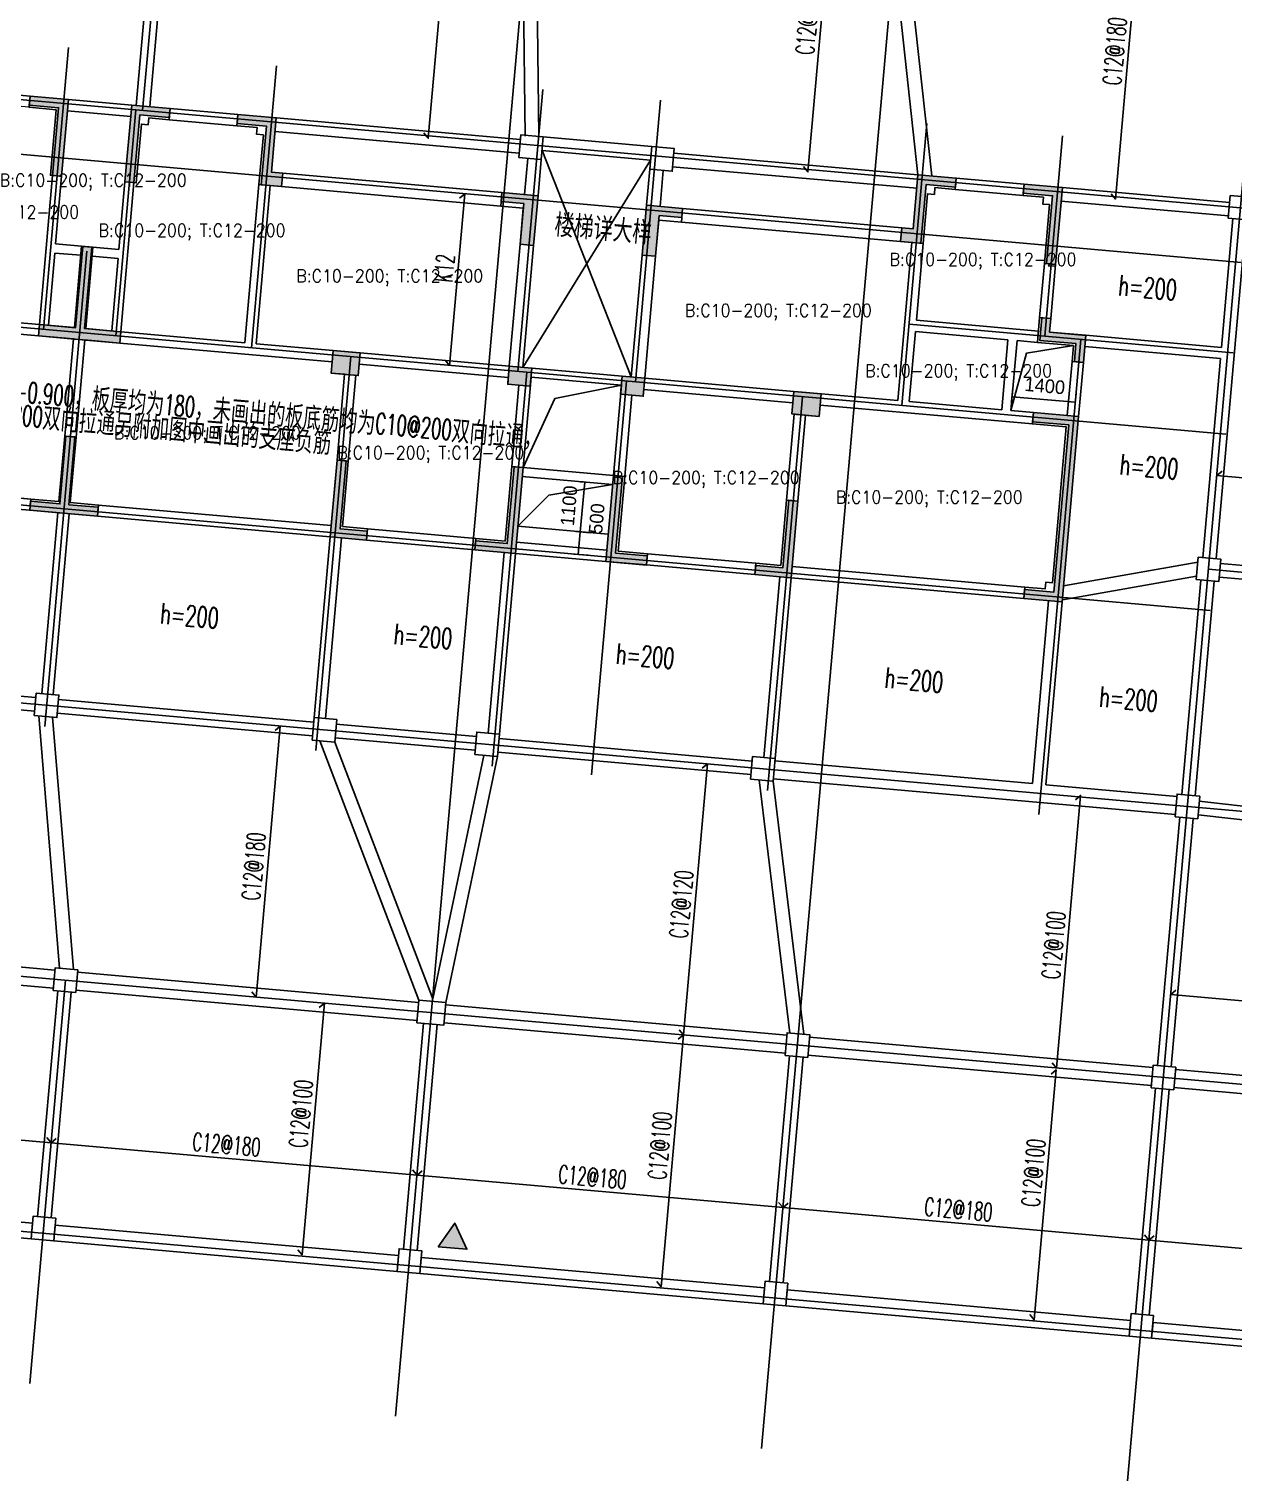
# Model space of a CAD drawing. Header units: millimetres. Extents: x 129427 to 386235, y 419441 to 703525.
# Drawn here: x 325345 to 351908, y 479085 to 511101 of the extents above; entities that cross this region are included whole.
import ezdxf
from ezdxf.enums import TextEntityAlignment as Align

# ---------------------------------------------------------------- set-up
doc = ezdxf.new("R2010")
doc.units = ezdxf.units.MM
doc.header["$LTSCALE"] = 100
for name, color, linetype in [('B-DIM', 1, 'Continuous'), ('B-dote', 253, 'Continuous'), ('B-TEXT', 7, 'Continuous'), ('B-开洞', 7, 'Continuous'), ('B-板厚', 2, 'Continuous'), ('B-正筋文字', 7, 'Continuous'), ('B-正筋钢筋', 6, 'Continuous'), ('B-沉降观测点', 5, 'Continuous'), ('COLU', 7, 'Continuous'), ('colu-1层', 6, 'Continuous'), ('colu-主楼', 7, 'Continuous'), ('DIM111', 3, 'Continuous'), ('h填实-1层', 254, 'Continuous'), ('h斜线-1层', 7, 'Continuous'), ('h斜线-墙', 7, 'Continuous'), ('h斜线-柱', 7, 'Continuous'), ('WALL', 3, 'Continuous'), ('wall-主楼', 2, 'Continuous'), ('梁', 4, 'Continuous'), ('梁虚线', 4, 'Continuous')]:
    doc.layers.add(name, color=color, linetype=linetype)
doc.layers.add('floor4', color=2, linetype='Continuous', lineweight=0)
doc.styles.get("Standard").update_dxf_attribs({"font": 'standard'})
doc.styles.add('汉字', font='汉字')
doc.dimstyles.get("Standard").update_dxf_attribs({"dimtxt": 300, "dimasz": 100, "dimexe": 100, "dimexo": 250, "dimgap": 100, "dimtad": 0, "dimtoh": 1, "dimdec": 0, "dimdsep": 46, "dimcen": 0.09, "dimclrt": 7, "dimadec": 0, "dimazin": 0, "dimtfac": 1, "dimtdec": 4, "dimtofl": 0, "dimtmove": 0, "dimatfit": 3, "dimfxl": 4, "dimfxlon": 1, "dimtolj": 1, "dimtzin": 0, "dimarcsym": 0})

# ---------------------------------------------------------------- blocks, each defined once
blk = doc.blocks.new('*D441')
at = {"layer": 'B-DIM', "color": 0, "linetype": 'ByBlock', "lineweight": -2}
for p, q in [((347033, 503189), (347007, 502894)), ((347016, 502994), (348410, 502870)), ((348427, 503065), (348401, 502770))]:
    blk.add_line(p, q, dxfattribs=at)
for points in [[(347016, 502994), (347117, 503002), (347114, 502968)], [(348410, 502870), (348309, 502862), (348312, 502896)]]:
    blk.add_solid(points, dxfattribs=at)
at = {"layer": 'B-DIM', "color": 7, "linetype": 'Continuous', "lineweight": -2, "insert": (347739, 503231), "char_height": 300, "width": 695, "attachment_point": 5, "rotation": 354.9316, "style": '汉字'}
blk.add_mtext('1400', dxfattribs=at)
blk = doc.blocks.new('*D514')
at = {"layer": 'B-DIM', "color": 0, "linetype": 'ByBlock', "lineweight": -2}
for p, q in [((337561, 501113), (337496, 501119)), ((337595, 501110), (337498, 500014)), ((337464, 500017), (337398, 500023))]:
    blk.add_line(p, q, dxfattribs=at)
for points in [[(337595, 501110), (337603, 501009), (337570, 501012)], [(337498, 500014), (337490, 500115), (337523, 500112)]]:
    blk.add_solid(points, dxfattribs=at)
at = {"layer": 'B-DIM', "color": 7, "linetype": 'Continuous', "lineweight": -2, "insert": (337248, 500589), "char_height": 300, "width": 685, "attachment_point": 5, "rotation": 84.9317, "style": '汉字'}
blk.add_mtext('1100', dxfattribs=at)
blk = doc.blocks.new('*D518')
at = {"layer": 'B-DIM', "color": 0, "linetype": 'ByBlock', "lineweight": -2}
for p, q in [((337713, 499995), (337398, 500023)), ((337498, 500014), (337454, 499516)), ((337668, 499497), (337354, 499525))]:
    blk.add_line(p, q, dxfattribs=at)
for points in [[(337498, 500014), (337506, 499913), (337473, 499916)], [(337454, 499516), (337446, 499617), (337479, 499614)]]:
    blk.add_solid(points, dxfattribs=at)
at = {"layer": 'B-DIM', "color": 7, "linetype": 'Continuous', "lineweight": -2, "insert": (337860, 500307), "char_height": 300, "width": 566.67, "attachment_point": 5, "rotation": 84.9317, "style": '汉字'}
blk.add_mtext('500', dxfattribs=at)
blk = doc.blocks.new('A$C7FDE0673')
at = {"layer": 'B-沉降观测点'}
blk.add_hatch(color=256, dxfattribs=at).paths.add_polyline_path([(318, 551), (0, 0), (636, 0)], flags=0)
blk.add_lwpolyline([(0, 0), (318, 551), (636, 0)], close=True, dxfattribs=at)
blk = doc.blocks.new('*D769')
at = {"layer": 'DIM111', "color": 0, "linetype": 'ByBlock', "lineweight": -2}
blk.add_line((261833, 495880), (255101, 497768), dxfattribs=at)
blk.add_arc((262080, 495811), 7148, 174.9316, 164.3322, dxfattribs=at)
for points in [[(255197, 497741), (255209, 497842), (255241, 497833)], [(254959, 496442), (254968, 496341), (254935, 496344)]]:
    blk.add_solid(points, dxfattribs=at)
at = {"layer": 'DIM111', "color": 7, "linetype": 'Continuous', "lineweight": -2, "insert": (269013, 494542), "char_height": 300, "width": 666.67, "attachment_point": 8, "rotation": 79.6319, "style": '汉字'}
blk.add_mtext('349%%D', dxfattribs=at)

msp = doc.modelspace()

# ---------------------------------------------------------------- hatches: boundary and pattern name
at = {"layer": 'h填实-1层'}
for points in [[(325366.5, 509623.5), (326213.2, 509548.4), (326063, 507855.1), (325863.8, 507872.7), (325996.3, 509366.9), (325348.9, 509424.3)], [(327607.9, 509424.8), (328454.6, 509349.7), (328436.9, 509150.5), (327789.5, 509207.9), (327656.9, 507713.8), (327457.7, 507731.5)], [(329948.9, 509217.1), (330795.6, 509142), (330689.5, 507946.7), (330938.6, 507924.6), (330912.1, 507625.8), (330463.8, 507665.5), (330578.7, 508960.4), (329931.2, 509017.9)], [(344584.7, 506714.3), (344833.7, 506692.2), (344939.7, 507887.5), (345786.4, 507812.4), (345768.7, 507613.2), (345121.3, 507670.7), (345006.4, 506375.7), (344558.2, 506415.5)], [(335769.3, 507496.2), (336566.1, 507425.5), (336469, 506329.8), (336170.1, 506356.3), (336249.6, 507252.8), (335751.6, 507296.9)], [(347280.5, 507679.9), (348127.2, 507604.8), (347977, 505911.5), (347777.8, 505929.2), (347910.3, 507423.3), (347262.8, 507480.7)], [(338957.1, 507213.4), (339754, 507142.8), (339736.3, 506943.5), (339238.3, 506987.7), (339158.7, 506091.2), (338859.9, 506117.7)], [(325572.3, 504585.6), (326369.3, 504514.9), (326528.3, 506307.9), (326727.6, 506290.2), (326568.5, 504497.3), (327365.6, 504426.6), (327343.5, 504177.6), (326347.2, 504265.9), (325550.2, 504336.6)], [(347671.8, 504733.8), (347871, 504716.2), (347844.5, 504417.3), (348641.5, 504346.7), (348588.5, 503749), (348389.3, 503766.7), (348424.6, 504165.1), (347627.6, 504235.8)], [(332047, 504011.4), (332644.7, 503958.4), (332600.5, 503460.3), (332002.9, 503513.3)], [(335931.8, 503666.8), (336429.8, 503622.7), (336394.5, 503224.2), (335896.4, 503268.4)], [(338422, 503446), (338920, 503401.8), (338884.7, 503003.4), (338386.7, 503047.5)], [(342207.1, 503110.3), (342804.6, 503057.3), (342760.6, 502559.2), (342163, 502612.2)], [(347486.4, 502642), (348482.5, 502553.7), (348120.3, 498469.7), (347273.6, 498544.8), (347291.3, 498744), (347938.8, 498686.6), (348265.6, 502372.1), (347468.8, 502442.8)], [(326157.3, 502124.3), (326356.5, 502106.7), (326224, 500612.5), (326871.4, 500555.1), (326853.8, 500355.9), (326007.1, 500431), (325359.6, 500488.4), (325377.3, 500687.6), (326024.8, 500630.2)], [(332133.8, 501594.3), (332333, 501576.6), (332200.5, 500082.5), (332798.2, 500029.4), (332780.5, 499830.2), (331983.6, 499900.9)], [(335188.8, 499817.4), (335886.1, 499755.6), (336036.2, 501448.9), (336235.5, 501431.3), (336067.6, 499538.7), (335171.1, 499618.2)], [(338227.6, 501254.6), (338426.9, 501236.9), (338276.7, 499543.6), (338973.9, 499481.7), (338956.3, 499282.5), (338059.8, 499362)], [(341364.6, 499269.7), (341962.2, 499216.7), (342094.7, 500710.8), (342293.9, 500693.1), (342143.8, 498999.8), (341346.9, 499070.5)]]:
    msp.add_hatch(color=256, dxfattribs=at).paths.add_polyline_path(points, flags=0)
at = {"layer": 'h斜线-1层'}
h = msp.add_hatch(dxfattribs=at)
h.set_pattern_fill('ANSI31', color=256, scale=40, angle=-5.06835, style=0)
h.set_pattern_definition([])
h.paths.add_polyline_path([(325996.3, 509366.9), (325349, 509424.3), (325344.6, 509374.6), (325942.3, 509321.6), (325814.2, 507877.2), (325863.8, 507872.8)], flags=0)
h = msp.add_hatch(dxfattribs=at)
h.set_pattern_fill('ANSI31', color=256, scale=40, angle=-5.06835, style=0)
h.set_pattern_definition([])
h.paths.add_polyline_path([(327984.3, 509140.5), (328432.5, 509100.7), (328436.9, 509150.4), (327789.6, 509207.8), (327657.1, 507713.8), (327706.8, 507709.4), (327821.6, 509004.3), (327971, 508991.1)], flags=0)
h = msp.add_hatch(dxfattribs=at)
h.set_pattern_fill('ANSI31', color=256, scale=40, angle=-5.06835, style=0)
h.set_pattern_definition([])
h.paths.add_polyline_path([(330578.7, 508960.4), (329931, 509017.9), (329926.6, 508968.2), (330374.9, 508928.4), (330361.6, 508779), (330511, 508765.8), (330413.9, 507670.1), (330463.8, 507665.6)], flags=0)
h = msp.add_hatch(dxfattribs=at)
h.set_pattern_fill('ANSI31', color=256, scale=40, angle=-5.06835, style=0)
h.set_pattern_definition([])
h.paths.add_polyline_path([(345768.9, 507613.2), (345121.3, 507670.7), (345006.4, 506375.9), (345056.4, 506371.4), (345153.6, 507467.1), (345303, 507453.9), (345316.2, 507603.3), (345764.5, 507563.5)], flags=0)
h = msp.add_hatch(dxfattribs=at)
h.set_pattern_fill('ANSI31', color=256, scale=40, angle=-5.06835, style=0)
h.set_pattern_definition([])
h.paths.add_polyline_path([(347910.3, 507423.3), (347263, 507480.7), (347258.6, 507431), (347706.8, 507391.3), (347693.6, 507241.8), (347843, 507228.6), (347728.2, 505933.7), (347777.8, 505929.3)], flags=0)
h = msp.add_hatch(dxfattribs=at)
h.set_pattern_fill('ANSI31', color=256, scale=40, angle=-5.06835, style=0)
h.set_pattern_definition([])
h.paths.add_polyline_path([(336249.6, 507252.8), (335751.8, 507296.9), (335742.9, 507197.4), (336240.8, 507153.3)], flags=0)
h = msp.add_hatch(dxfattribs=at)
h.set_pattern_fill('ANSI31', color=256, scale=40, angle=-5.06835, style=0)
h.set_pattern_definition([])
h.paths.add_polyline_path([(339736.1, 506943.6), (339238.3, 506987.7), (339229.4, 506888.2), (339727.3, 506844.1)], flags=0)
h = msp.add_hatch(dxfattribs=at)
h.set_pattern_fill('ANSI31', color=256, scale=40, angle=-5.06835, style=0)
h.set_pattern_definition([])
h.paths.add_polyline_path([(326752.5, 506288.1), (326727.6, 506290.3), (326568.5, 504497.3), (326593.4, 504495.1)], flags=0)
h.paths.add_polyline_path([(326528.3, 506308), (326503.4, 506310.2), (326344.4, 504517.1), (326369.3, 504514.9)], flags=0)
h = msp.add_hatch(dxfattribs=at)
h.set_pattern_fill('ANSI31', color=256, scale=40, angle=-5.06835, style=0)
h.set_pattern_definition([])
h.paths.add_polyline_path([(348424.6, 504165.1), (347627.6, 504235.8), (347671.8, 504734), (347622.1, 504738.4), (347573.6, 504190.5), (348370.4, 504119.8), (348339.5, 503771.2), (348389.3, 503766.8)], flags=0)
h = msp.add_hatch(dxfattribs=at)
h.set_pattern_fill('ANSI31', color=256, scale=40, angle=-5.06835, style=0)
h.set_pattern_definition([])
h.paths.add_polyline_path([(348265.6, 502372.1), (347468.8, 502442.8), (347464.3, 502393.1), (348211.4, 502326.9), (347906.6, 498890.4), (347757.2, 498903.6), (347744, 498754.2), (347295.7, 498794), (347291.3, 498744), (347938.8, 498686.6)], flags=0)
h = msp.add_hatch(dxfattribs=at)
h.set_pattern_fill('ANSI31', color=256, scale=40, angle=-5.06835, style=0)
h.set_pattern_definition([])
h.paths.add_polyline_path([(326875.9, 500605), (326253.3, 500660.2), (326381.4, 502104.6), (326356.5, 502106.8), (326224, 500612.5), (326871.4, 500555.1)], flags=0)
h.paths.add_polyline_path([(326157.3, 502124.4), (326132.4, 502126.6), (326004.3, 500682.3), (325381.7, 500737.5), (325377.3, 500687.6), (326024.8, 500630.2)], flags=0)
h = msp.add_hatch(dxfattribs=at)
h.set_pattern_fill('ANSI31', color=256, scale=40, angle=-5.06835, style=0)
h.set_pattern_definition([])
h.paths.add_polyline_path([(332802.6, 500079.4), (332254.8, 500128), (332382.9, 501572.3), (332333.1, 501576.7), (332200.5, 500082.5), (332798.2, 500029.4)], flags=0)
h = msp.add_hatch(dxfattribs=at)
h.set_pattern_fill('ANSI31', color=256, scale=40, angle=-5.06835, style=0)
h.set_pattern_definition([])
h.paths.add_polyline_path([(336036.3, 501449), (335986.5, 501453.5), (335840.7, 499809.9), (335193.2, 499867.3), (335188.8, 499817.4), (335886.1, 499755.6)], flags=0)
h = msp.add_hatch(dxfattribs=at)
h.set_pattern_fill('ANSI31', color=256, scale=40, angle=-5.06835, style=0)
h.set_pattern_definition([])
h.paths.add_polyline_path([(338476.7, 501232.6), (338426.9, 501237), (338276.7, 499543.6), (338973.9, 499481.7), (338978.4, 499531.6), (338330.9, 499589.1)], flags=0)
h = msp.add_hatch(dxfattribs=at)
h.set_pattern_fill('ANSI31', color=256, scale=40, angle=-5.06835, style=0)
h.set_pattern_definition([])
h.paths.add_polyline_path([(342094.7, 500710.9), (342044.9, 500715.3), (341916.8, 499271), (341369, 499319.6), (341364.6, 499269.7), (341962.2, 499216.7)], flags=0)
at = {"layer": 'h斜线-墙'}
h = msp.add_hatch(dxfattribs=at)
h.set_pattern_fill('ANSI31', color=256, scale=40, angle=-5.06835, style=0)
h.set_pattern_definition([])
h.paths.add_polyline_path([(356057.9, 487224.6), (356406.5, 487193.7), (355920.6, 481715.2), (350093.5, 482232), (350124.4, 482580.7), (355602.9, 482094.8)], flags=0)
h = msp.add_hatch(dxfattribs=at)
h.set_pattern_fill('ANSI31', color=256, scale=40, angle=-5.06835, style=0)
h.set_pattern_definition([])
h.paths.add_polyline_path([(317851.1, 485443), (325421.4, 484771.6), (325390.5, 484423), (317820.2, 485094.4)], flags=0)
h = msp.add_hatch(dxfattribs=at)
h.set_pattern_fill('ANSI31', color=256, scale=40, angle=-5.06835, style=0)
h.set_pattern_definition([])
h.paths.add_polyline_path([(325919.4, 484727.4), (333489.7, 484056), (333458.8, 483707.4), (325888.5, 484378.8)], flags=0)
h = msp.add_hatch(dxfattribs=at)
h.set_pattern_fill('ANSI31', color=256, scale=40, angle=-5.06835, style=0)
h.set_pattern_definition([])
h.paths.add_polyline_path([(333987.8, 484011.8), (341558.1, 483340.4), (341527.1, 482991.8), (333956.9, 483663.2)], flags=0)
h = msp.add_hatch(dxfattribs=at)
h.set_pattern_fill('ANSI31', color=256, scale=40, angle=-5.06835, style=0)
h.set_pattern_definition([])
h.paths.add_polyline_path([(342056.1, 483296.3), (349626.4, 482624.8), (349595.5, 482276.2), (342025.2, 482947.6)], flags=0)
at = {"layer": 'h斜线-柱'}
h = msp.add_hatch(dxfattribs=at)
h.set_pattern_fill('ANSI31', color=256, scale=40, angle=-5.06835, style=0)
h.set_pattern_definition([])
h.paths.add_polyline_path([(336139, 508266.6), (336637, 508222.5), (336681.2, 508720.5), (336183.1, 508764.7)], flags=0)
h = msp.add_hatch(dxfattribs=at)
h.set_pattern_fill('ANSI31', color=256, scale=40, angle=-5.06835, style=0)
h.set_pattern_definition([])
h.paths.add_polyline_path([(339027.6, 508010.4), (339525.7, 507966.3), (339569.8, 508464.3), (339071.8, 508508.5)], flags=0)
h = msp.add_hatch(dxfattribs=at)
h.set_pattern_fill('ANSI31', color=256, scale=40, angle=-5.06835, style=0)
h.set_pattern_definition([])
h.paths.add_polyline_path([(351782, 506929.4), (352280, 506885.3), (352324.2, 507383.3), (351826.2, 507427.5)], flags=0)
h = msp.add_hatch(dxfattribs=at)
h.set_pattern_fill('ANSI31', color=256, scale=40, angle=-5.06835, style=0)
h.set_pattern_definition([])
h.paths.add_polyline_path([(351075.2, 498960.7), (351573.3, 498916.5), (351617.4, 499414.6), (351119.4, 499458.8)], flags=0)
h = msp.add_hatch(dxfattribs=at)
h.set_pattern_fill('ANSI31', color=256, scale=40, angle=-5.06835, style=0)
h.set_pattern_definition([])
h.paths.add_polyline_path([(325460.1, 495961.9), (325958.2, 495917.8), (326002.4, 496415.8), (325504.3, 496460)], flags=0)
h = msp.add_hatch(dxfattribs=at)
h.set_pattern_fill('ANSI31', color=256, scale=40, angle=-5.06835, style=0)
h.set_pattern_definition([])
h.paths.add_polyline_path([(331586.1, 495418.6), (332084.1, 495374.4), (332128.3, 495872.5), (331630.3, 495916.7)], flags=0)
h = msp.add_hatch(dxfattribs=at)
h.set_pattern_fill('ANSI31', color=256, scale=40, angle=-5.06835, style=0)
h.set_pattern_definition([])
h.paths.add_polyline_path([(335172, 495100.6), (335670.1, 495056.4), (335714.2, 495554.5), (335216.2, 495598.6)], flags=0)
h = msp.add_hatch(dxfattribs=at)
h.set_pattern_fill('ANSI31', color=256, scale=40, angle=-5.06835, style=0)
h.set_pattern_definition([])
h.paths.add_polyline_path([(341248.2, 494561.7), (341746.2, 494517.5), (341790.4, 495015.5), (341292.3, 495059.7)], flags=0)
h = msp.add_hatch(dxfattribs=at)
h.set_pattern_fill('ANSI31', color=256, scale=40, angle=-5.06835, style=0)
h.set_pattern_definition([])
h.paths.add_polyline_path([(350611.4, 493731.2), (351109.5, 493687.1), (351153.6, 494185.1), (350655.6, 494229.3)], flags=0)
h = msp.add_hatch(dxfattribs=at)
h.set_pattern_fill('ANSI31', color=256, scale=40, angle=-5.06835, style=0)
h.set_pattern_definition([])
h.paths.add_polyline_path([(325876.4, 489901.5), (326374.4, 489857.3), (326418.6, 490355.3), (325920.5, 490399.5)], flags=0)
h = msp.add_hatch(dxfattribs=at)
h.set_pattern_fill('ANSI31', color=256, scale=40, angle=-5.06835, style=0)
h.set_pattern_definition([])
h.paths.add_polyline_path([(333894.9, 489190.3), (334492.5, 489137.3), (334536.7, 489635.3), (333939.1, 489688.3)], flags=0)
h = msp.add_hatch(dxfattribs=at)
h.set_pattern_fill('ANSI31', color=256, scale=40, angle=-5.06835, style=0)
h.set_pattern_definition([])
h.paths.add_polyline_path([(342013, 488470.3), (342511.1, 488426.1), (342555.2, 488924.2), (342057.2, 488968.3)], flags=0)
h = msp.add_hatch(dxfattribs=at)
h.set_pattern_fill('ANSI31', color=256, scale=40, angle=-5.06835, style=0)
h.set_pattern_definition([])
h.paths.add_polyline_path([(350081.4, 487754.7), (350579.4, 487710.5), (350623.6, 488208.6), (350125.5, 488252.7)], flags=0)
h = msp.add_hatch(dxfattribs=at)
h.set_pattern_fill('ANSI31', color=256, scale=40, angle=-5.06835, style=0)
h.set_pattern_definition([])
h.paths.add_polyline_path([(325390.5, 484423), (325888.5, 484378.8), (325932.7, 484876.8), (325434.6, 484921)], flags=0)
h = msp.add_hatch(dxfattribs=at)
h.set_pattern_fill('ANSI31', color=256, scale=40, angle=-5.06835, style=0)
h.set_pattern_definition([])
h.paths.add_polyline_path([(333458.8, 483707.4), (333956.9, 483663.2), (334001, 484161.3), (333503, 484205.4)], flags=0)
h = msp.add_hatch(dxfattribs=at)
h.set_pattern_fill('ANSI31', color=256, scale=40, angle=-5.06835, style=0)
h.set_pattern_definition([])
h.paths.add_polyline_path([(341527.1, 482991.8), (342025.2, 482947.6), (342069.4, 483445.7), (341571.3, 483489.8)], flags=0)
h = msp.add_hatch(dxfattribs=at)
h.set_pattern_fill('ANSI31', color=256, scale=40, angle=-5.06835, style=0)
h.set_pattern_definition([])
h.paths.add_polyline_path([(349595.5, 482276.2), (350093.5, 482232), (350137.7, 482730.1), (349639.6, 482774.3)], flags=0)

# ---------------------------------------------------------------- linework, layer by layer
at = {"layer": 'B-dote'}
for p, q in [((338862.7, 541807.1), (333426.8, 480516.3)), ((346931, 541091.6), (341495.1, 479800.7)), ((330308.5, 537044.2), (327848.1, 509303.1)), ((353060.2, 518511.8), (349563.4, 479085.1)), ((271320, 514316.7), (366098, 505910.7)), ((352066.5, 505950.5), (294614.2, 511046)), ((326214.5, 510692.8), (325663.2, 504477.3)), ((330796.5, 510286.4), (330245.2, 504070.9)), ((336673.4, 509765.2), (336122.2, 503549.7)), ((339263.3, 509535.5), (338712, 503320)), ((327698.6, 509316.4), (327257, 504335.9)), ((345140.2, 509014.3), (344588.9, 502798.7)), ((348128.5, 508749.2), (347736.2, 504326.7)), ((351730.8, 502165.3), (294278.5, 507260.8)), ((364927.4, 492712.5), (205005.1, 506896.2)), ((325690.1, 495724.3), (326619.1, 506199.6)), ((351889.8, 503958.3), (344748, 504591.7)), ((347604, 493780.7), (348533.1, 504256)), ((331666.6, 495194.2), (332436.6, 503876.5)), ((335551.3, 494849.7), (336321.4, 503532)), ((337742.7, 494655.3), (338512.8, 503337.6)), ((341627.5, 494310.8), (342397.5, 502993.1)), ((351386.3, 498280.6), (304201.6, 502465.4)), ((364397.3, 486736), (191125.3, 502103.6)), ((365391.2, 497942), (351346.3, 499187.7)), ((363902.6, 481157.9), (198200.3, 495854.2)), ((326147.5, 490128.4), (325358.4, 481231.9))]:
    msp.add_line(p, q, dxfattribs=at)
at = {"layer": 'B-开洞'}
for p, q in [((336654.8, 508421.7), (338621.3, 503429.3)), ((339044.4, 508209.7), (336230.6, 503640.6))]:
    msp.add_line(p, q, dxfattribs=at)
for points in [[(348370.4, 504119.8), (347334.5, 503953.9), (346988.4, 502686.3)], [(338404.3, 503246.9), (336939.1, 502955.2), (336235.5, 501431.4)], [(338210, 501055.5), (336804.7, 500826), (336120.6, 500136.5)]]:
    msp.add_lwpolyline(points, dxfattribs=at)
at = {"layer": 'B-正筋钢筋'}
for points in [[(334049.2, 508809.4), (334145.5, 508694.4), (334627, 514123.1), (334511.9, 514026.8)], [(342420.8, 508067), (342517.1, 507951.9), (342998.6, 513380.6), (342883.5, 513284.4)], [(349198.3, 507465.9), (349294.6, 507350.8), (349776, 512779.5), (349661, 512683.3)], [(334519, 503798.3), (334615.3, 503683.3), (334951, 507468.5), (334836, 507372.2)], [(351644.6, 501349.5), (351529.5, 501253.2), (357506.1, 500723.1), (357409.8, 500838.1)], [(330256.8, 489870.4), (330353.1, 489755.4), (330883.2, 495731.9), (330768.1, 495635.7)], [(339675.7, 489035.1), (339772, 488920), (340302.1, 494896.6), (340187, 494800.3)], [(347898.7, 488305.7), (347995, 488190.7), (348528, 494200.9), (348413, 494104.6)], [(350629.7, 489907), (350514.7, 489810.8), (356396.9, 489289.1), (356300.6, 489404.1)], [(331269.5, 484183.7), (331365.8, 484068.7), (331858.3, 489621.9), (331743.3, 489525.6)], [(339183.2, 483481.8), (339279.5, 483366.8), (339772, 488920), (339657, 488823.8)], [(347406.2, 482752.5), (347502.5, 482637.5), (347991.2, 488148.5), (347876.2, 488052.2)], [(317876.2, 487355.3), (317761.2, 487259.1), (325829.5, 486543.5), (325733.3, 486658.5)], [(325944.5, 486639.8), (325829.5, 486543.5), (333897.9, 485827.9), (333801.6, 485942.9)], [(334012.9, 485924.2), (333897.9, 485827.9), (341966.2, 485112.3), (341869.9, 485227.3)], [(342081.2, 485208.6), (341966.2, 485112.3), (350034.5, 484396.7), (349938.3, 484511.7)], [(350149.5, 484493), (350034.5, 484396.7), (355916.7, 483875), (355820.4, 483990.1)]]:
    msp.add_lwpolyline(points, dxfattribs=at)
at = {"layer": 'COLU'}
for points in [[(336139, 508266.6), (336637, 508222.5), (336681.2, 508720.5), (336183.1, 508764.7)], [(339027.6, 508010.4), (339525.7, 507966.3), (339569.8, 508464.3), (339071.8, 508508.5)], [(351782, 506929.4), (352280, 506885.3), (352324.2, 507383.3), (351826.2, 507427.5)], [(351075.2, 498960.7), (351573.3, 498916.5), (351617.4, 499414.6), (351119.4, 499458.8)], [(325460.1, 495961.9), (325958.2, 495917.8), (326002.4, 496415.8), (325504.3, 496460)], [(331586.1, 495418.6), (332084.1, 495374.4), (332128.3, 495872.5), (331630.3, 495916.7)], [(335172, 495100.6), (335670.1, 495056.4), (335714.2, 495554.5), (335216.2, 495598.6)], [(341248.2, 494561.7), (341746.2, 494517.5), (341790.4, 495015.5), (341292.3, 495059.7)], [(350611.4, 493731.2), (351109.5, 493687.1), (351153.6, 494185.1), (350655.6, 494229.3)], [(325876.4, 489901.5), (326374.4, 489857.3), (326418.6, 490355.3), (325920.5, 490399.5)], [(333894.9, 489190.3), (334492.5, 489137.3), (334536.7, 489635.3), (333939.1, 489688.3)], [(342013, 488470.3), (342511.1, 488426.1), (342555.2, 488924.2), (342057.2, 488968.3)], [(350081.4, 487754.7), (350579.4, 487710.5), (350623.6, 488208.6), (350125.5, 488252.7)], [(325390.5, 484423), (325888.5, 484378.8), (325932.7, 484876.8), (325434.6, 484921)], [(333458.8, 483707.4), (333956.9, 483663.2), (334001, 484161.3), (333503, 484205.4)], [(341527.1, 482991.8), (342025.2, 482947.6), (342069.4, 483445.7), (341571.3, 483489.8)], [(349595.5, 482276.2), (350093.5, 482232), (350137.7, 482730.1), (349639.6, 482774.3)]]:
    msp.add_lwpolyline(points, close=True, dxfattribs=at)
at = {"layer": 'colu-1层'}
for p, q in [((332545.1, 503967.2), (332047, 504011.4)), ((332600.5, 503460.3), (332644.7, 503958.4)), ((335931.8, 503666.8), (335896.4, 503268.4)), ((336429.8, 503622.7), (335931.8, 503666.8)), ((336394.5, 503224.2), (336429.8, 503622.7)), ((332002.9, 503513.3), (332500.9, 503469.2)), ((338422, 503446), (338386.7, 503047.5)), ((338920, 503401.8), (338422, 503446)), ((338884.7, 503003.4), (338920, 503401.8)), ((335896.4, 503268.4), (336394.5, 503224.2)), ((338386.7, 503047.5), (338884.7, 503003.4)), ((342207.1, 503110.3), (342163, 502612.2)), ((342804.8, 503057.3), (342306.8, 503101.4)), ((342262.6, 502603.4), (342760.6, 502559.2))]:
    msp.add_line(p, q, dxfattribs=at)
for points in [[(325366.5, 509623.5), (326213.2, 509548.4), (326063, 507855.1), (325863.8, 507872.7), (325996.3, 509366.9), (325348.9, 509424.3)], [(327607.9, 509424.8), (328454.6, 509349.7), (328436.9, 509150.5), (327789.5, 509207.9), (327656.9, 507713.8), (327457.7, 507731.5)], [(329948.9, 509217.1), (330795.6, 509142), (330689.5, 507946.7), (330938.6, 507924.6), (330912.1, 507625.8), (330463.8, 507665.5), (330578.7, 508960.4), (329931.2, 509017.9)], [(344584.7, 506714.3), (344833.7, 506692.2), (344939.7, 507887.5), (345786.4, 507812.4), (345768.7, 507613.2), (345121.3, 507670.7), (345006.4, 506375.7), (344558.2, 506415.5)], [(335769.3, 507496.2), (336566.1, 507425.5), (336469, 506329.8), (336170.1, 506356.3), (336249.6, 507252.8), (335751.6, 507296.9)], [(347280.5, 507679.9), (348127.2, 507604.8), (347977, 505911.5), (347777.8, 505929.2), (347910.3, 507423.3), (347262.8, 507480.7)], [(338957.1, 507213.4), (339754, 507142.8), (339736.3, 506943.5), (339238.3, 506987.7), (339158.7, 506091.2), (338859.9, 506117.7)], [(325572.3, 504585.6), (326369.3, 504514.9), (326528.3, 506307.9), (326727.6, 506290.2), (326568.5, 504497.3), (327365.6, 504426.6), (327343.5, 504177.6), (326347.2, 504265.9), (325550.2, 504336.6)], [(347671.8, 504733.8), (347871, 504716.2), (347844.5, 504417.3), (348641.5, 504346.7), (348588.5, 503749), (348389.3, 503766.7), (348424.6, 504165.1), (347627.6, 504235.8)], [(332047, 504011.4), (332644.7, 503958.4), (332600.5, 503460.3), (332002.9, 503513.3)], [(335931.8, 503666.8), (336429.8, 503622.7), (336394.5, 503224.2), (335896.4, 503268.4)], [(338422, 503446), (338920, 503401.8), (338884.7, 503003.4), (338386.7, 503047.5)], [(342207.1, 503110.3), (342804.6, 503057.3), (342760.6, 502559.2), (342163, 502612.2)], [(347486.4, 502642), (348482.5, 502553.7), (348120.3, 498469.7), (347273.6, 498544.8), (347291.3, 498744), (347938.8, 498686.6), (348265.6, 502372.1), (347468.8, 502442.8)], [(326157.3, 502124.3), (326356.5, 502106.7), (326224, 500612.5), (326871.4, 500555.1), (326853.8, 500355.9), (326007.1, 500431), (325359.6, 500488.4), (325377.3, 500687.6), (326024.8, 500630.2)], [(332133.8, 501594.3), (332333, 501576.6), (332200.5, 500082.5), (332798.2, 500029.4), (332780.5, 499830.2), (331983.6, 499900.9)], [(335188.8, 499817.4), (335886.1, 499755.6), (336036.2, 501448.9), (336235.5, 501431.3), (336067.6, 499538.7), (335171.1, 499618.2)], [(338227.6, 501254.6), (338426.9, 501236.9), (338276.7, 499543.6), (338973.9, 499481.7), (338956.3, 499282.5), (338059.8, 499362)], [(341364.6, 499269.7), (341962.2, 499216.7), (342094.7, 500710.8), (342293.9, 500693.1), (342143.8, 498999.8), (341346.9, 499070.5)]]:
    msp.add_lwpolyline(points, close=True, dxfattribs=at)
at = {"layer": 'colu-主楼'}
for points in [[(332047, 504011.5), (332644.7, 503958.5), (332600.5, 503460.4), (332002.9, 503513.4)], [(335931.8, 503667), (336429.8, 503622.8), (336394.5, 503224.3), (335896.4, 503268.5)], [(338920.1, 503401.9), (338422, 503446.1), (338386.7, 503047.7), (338884.7, 503003.5)], [(342804.8, 503057.4), (342207.2, 503110.4), (342163, 502612.3), (342760.6, 502559.3)]]:
    msp.add_lwpolyline(points, close=True, dxfattribs=at)
at = {"layer": 'floor4'}
for p, q in [((325344.6, 509374.6), (323850.5, 509507.1)), ((325942.3, 509321.6), (325344.6, 509374.6)), ((325344.6, 509374.6), (325344.6, 509374.6)), ((325814.2, 507877.2), (325942.3, 509321.6)), ((326191.3, 509299.5), (326063.2, 507855.2)), ((327585.8, 509175.8), (326191.3, 509299.5)), ((327457.7, 507731.5), (327585.8, 509175.8)), ((327984.3, 509140.5), (327971, 508991.1)), ((328432.5, 509100.7), (327984.3, 509140.5)), ((329926.6, 508968.2), (328432.5, 509100.7)), ((327821.6, 509004.3), (327706.8, 507709.4)), ((327971, 508991.1), (327821.6, 509004.3)), ((330374.9, 508928.4), (329926.6, 508968.2)), ((330361.6, 508779), (330374.9, 508928.4)), ((330511, 508765.8), (330361.6, 508779)), ((330413.9, 507670.1), (330511, 508765.8)), ((325572.5, 504585.7), (325864, 507872.8)), ((325864, 507872.8), (325814.2, 507877.2)), ((326063.2, 507855.2), (325930.7, 506361)), ((326063.2, 507855.2), (326063.2, 507855.2)), ((327325.2, 506237.3), (327457.7, 507731.5)), ((327656.9, 507713.8), (327365.4, 504426.7)), ((327706.8, 507709.4), (327656.9, 507713.8)), ((330104.7, 504183.8), (330413.9, 507670.1)), ((330662.9, 507648), (330353.7, 504161.7)), ((330911.9, 507625.9), (330662.9, 507648)), ((335742.9, 507197.4), (330911.9, 507625.9)), ((345153.6, 507467.1), (345056.4, 506371.4)), ((345303, 507453.9), (345153.6, 507467.1)), ((345316.2, 507603.3), (345303, 507453.9)), ((345764.5, 507563.5), (345316.2, 507603.3)), ((347258.6, 507431), (345764.5, 507563.5)), ((336241, 507153.3), (335742.9, 507197.4)), ((336170.3, 506356.4), (336241, 507153.3)), ((347706.8, 507391.3), (347258.6, 507431)), ((347693.6, 507241.8), (347706.8, 507391.3)), ((347843, 507228.6), (347693.6, 507241.8)), ((347728.2, 505933.7), (347843, 507228.6)), ((339229.3, 506888.2), (339158.6, 506091.4)), ((339727.3, 506844.1), (339229.3, 506888.2)), ((344558.3, 506415.6), (339727.3, 506844.1)), ((325930.7, 506361), (326503.4, 506310.2)), ((326503.4, 506310.2), (326503.4, 506310.2)), ((326503.4, 506310.2), (326752.5, 506288.1)), ((326752.5, 506288.1), (326752.5, 506288.1)), ((326752.5, 506288.1), (327325.2, 506237.3)), ((335931.8, 503667), (336170.3, 506356.4)), ((344498.2, 502907.2), (344807.4, 506393.5)), ((344807.4, 506393.5), (344558.3, 506415.6)), ((345056.4, 506371.4), (344906.2, 504678.1)), ((339158.6, 506091.4), (338920.1, 503401.9)), ((347622.1, 504738.4), (347728.2, 505933.7)), ((325550.4, 504336.7), (320868.7, 504751.9)), ((322833.2, 504828.7), (325572.4, 504585.7)), ((325572.4, 504585.7), (325572.5, 504585.7)), ((325572.5, 504585.7), (325572.5, 504585.7)), ((344906.2, 504678.1), (347595.6, 504439.5)), ((347595.6, 504439.5), (347622.1, 504738.4)), ((326322.3, 504268.2), (325550.4, 504336.7)), ((326132.4, 502126.6), (326322.3, 504268.2)), ((326571.4, 504246.2), (326381.4, 502104.6)), ((327343.3, 504177.7), (326571.4, 504246.2)), ((327365.4, 504426.7), (330104.7, 504183.8)), ((344884.1, 504429), (344747.2, 502885.1)), ((346926.1, 504247.9), (344884.1, 504429)), ((346789.2, 502704), (346926.1, 504247.9)), ((332024.9, 503762.5), (327343.3, 504177.7)), ((330353.7, 504161.7), (332047, 504011.5)), ((332047, 504011.5), (332047, 504011.5)), ((332047, 504011.5), (332644.7, 503958.5)), ((332644.7, 503958.5), (335931.8, 503667)), ((332002.9, 503513.4), (332024.9, 503762.5)), ((332622.6, 503709.5), (332600.5, 503460.4)), ((335909.7, 503417.9), (332622.6, 503709.5)), ((332301.7, 503486.9), (332002.9, 503513.4)), ((332133.8, 501594.4), (332301.7, 503486.9)), ((332550.7, 503464.9), (332382.9, 501572.3)), ((332600.5, 503460.4), (332550.7, 503464.9)), ((335896.4, 503268.5), (335909.7, 503417.9)), ((338920.1, 503401.9), (342207.2, 503110.4)), ((336145.5, 503246.4), (335896.4, 503268.5)), ((335986.5, 501453.5), (336145.5, 503246.4)), ((338635.7, 503025.6), (338476.7, 501232.6)), ((338884.7, 503003.5), (338635.7, 503025.6)), ((338898, 503152.9), (338884.7, 503003.5)), ((342185.1, 502861.4), (338898, 503152.9)), ((342207.2, 503110.4), (342804.8, 503057.4)), ((342804.8, 503057.4), (344498.2, 502907.2)), ((342163, 502612.3), (342185.1, 502861.4)), ((342782.7, 502808.4), (342760.6, 502559.3)), ((347464.3, 502393.1), (342782.7, 502808.4)), ((344747.2, 502885.1), (346789.2, 502704)), ((342044.9, 500715.3), (342212.8, 502607.9)), ((342212.8, 502607.9), (342163, 502612.3)), ((342461.8, 502585.8), (342294, 500693.3)), ((342760.6, 502559.3), (342461.8, 502585.8)), ((348211.4, 502326.9), (347464.3, 502393.1)), ((347906.6, 498890.4), (348211.4, 502326.9)), ((326004.3, 500682.3), (326132.4, 502126.6)), ((326381.4, 502104.6), (326253.3, 500660.2)), ((332005.7, 500150), (332133.8, 501594.4)), ((332382.9, 501572.3), (332254.8, 500128)), ((335840.7, 499809.9), (335986.5, 501453.5)), ((320251.9, 501192.5), (325381.7, 500737.5)), ((338476.7, 501232.6), (338330.9, 499589.1)), ((338476.7, 501232.6), (338476.7, 501232.6)), ((325381.7, 500737.5), (326004.3, 500682.3)), ((326253.3, 500660.2), (326875.9, 500605)), ((326875.9, 500605), (332005.7, 500150)), ((341916.8, 499271), (342044.9, 500715.3)), ((342294, 500693.3), (342165.9, 499248.9)), ((332254.8, 500128), (332802.6, 500079.4)), ((332802.6, 500079.4), (335193.2, 499867.3)), ((335193.2, 499867.3), (335840.7, 499809.9)), ((338330.9, 499589.1), (338978.4, 499531.6)), ((338978.4, 499531.6), (341369, 499319.6)), ((341369, 499319.6), (341916.8, 499271)), ((342165.9, 499248.9), (347295.7, 498794)), ((347744, 498754.2), (347757.2, 498903.6)), ((347757.2, 498903.6), (347906.6, 498890.4)), ((347295.7, 498794), (347744, 498754.2))]:
    msp.add_line(p, q, dxfattribs=at)
at = {"layer": 'WALL'}
for points in [[(356057.9, 487224.6), (356406.5, 487193.7), (355920.6, 481715.2), (350093.5, 482232), (350124.4, 482580.7), (355602.9, 482094.8)], [(317851.1, 485443), (325421.4, 484771.6), (325390.5, 484423), (317820.2, 485094.4)], [(325919.4, 484727.4), (333489.7, 484056), (333458.8, 483707.4), (325888.5, 484378.8)], [(333987.8, 484011.8), (341558.1, 483340.4), (341527.1, 482991.8), (333956.9, 483663.2)], [(342056.1, 483296.3), (349626.4, 482624.8), (349595.5, 482276.2), (342025.2, 482947.6)]]:
    msp.add_lwpolyline(points, close=True, dxfattribs=at)
at = {"layer": 'wall-主楼'}
for points in [[(325366.7, 509623.6), (326213.4, 509548.5), (326063.2, 507855.2), (325814.2, 507877.2), (325942.3, 509321.6), (325344.6, 509374.6)], [(328432.5, 509100.7), (327984.3, 509140.5), (327971, 508991.1), (327821.6, 509004.3), (327706.8, 507709.4), (327457.7, 507731.5), (327607.9, 509424.8), (328454.6, 509349.7)], [(330911.9, 507625.9), (330938.4, 507924.7), (330689.4, 507946.8), (330795.4, 509142.1), (329948.7, 509217.2), (329926.6, 508968.2), (330374.9, 508928.4), (330361.6, 508779), (330511, 508765.8), (330413.9, 507670.1)], [(344939.9, 507887.6), (345786.6, 507812.5), (345764.5, 507563.5), (345316.2, 507603.3), (345303, 507453.9), (345153.6, 507467.1), (345056.4, 506371.4), (344558.3, 506415.6), (344584.8, 506714.4), (344833.9, 506692.3)], [(335769.4, 507496.3), (335742.9, 507197.4), (336241, 507153.3), (336170.3, 506356.4), (336469.1, 506329.9), (336566.3, 507425.6)], [(347258.6, 507431), (347706.8, 507391.3), (347693.6, 507241.8), (347843, 507228.6), (347728.2, 505933.7), (347977.2, 505911.6), (348127.4, 507604.9), (347280.7, 507680)], [(339753.8, 507142.9), (339727.3, 506844.1), (339229.3, 506888.2), (339158.6, 506091.4), (338859.8, 506117.9), (338956.9, 507213.6)], [(325550.4, 504336.7), (325572.5, 504585.7), (326344.4, 504517.3), (326503.4, 506310.2), (326752.5, 506288.1), (326593.4, 504495.2), (327365.4, 504426.7), (327343.3, 504177.7)], [(348370.4, 504119.8), (348339.5, 503771.2), (348588.5, 503749.1), (348641.5, 504346.8), (347844.7, 504417.5), (347871.2, 504716.3), (347622.1, 504738.4), (347573.6, 504190.5)], [(348120.3, 498469.8), (348482.5, 502553.8), (347486.4, 502642.2), (347464.3, 502393.1), (348211.4, 502326.9), (347906.6, 498890.4), (347757.2, 498903.6), (347744, 498754.2), (347295.7, 498794), (347273.6, 498544.9)], [(325359.7, 500488.5), (325381.7, 500737.5), (326004.3, 500682.3), (326132.4, 502126.6), (326381.4, 502104.6), (326253.3, 500660.2), (326875.9, 500605), (326853.8, 500356)], [(332254.8, 500128), (332802.6, 500079.4), (332780.5, 499830.3), (331983.7, 499901), (332133.8, 501594.4), (332382.9, 501572.3)], [(335986.5, 501453.5), (336235.5, 501431.4), (336067.6, 499538.8), (335171.1, 499618.3), (335193.2, 499867.3), (335840.7, 499809.9)], [(338476.7, 501232.6), (338227.7, 501254.7), (338059.8, 499362.1), (338956.3, 499282.6), (338978.4, 499531.6), (338330.9, 499589.1)], [(341916.8, 499271), (341369, 499319.6), (341346.9, 499070.6), (342143.8, 498999.9), (342294, 500693.3), (342044.9, 500715.3)]]:
    msp.add_lwpolyline(points, close=True, dxfattribs=at)
at = {"layer": '梁'}
for p, q in [((323872.6, 509756.1), (325366.7, 509623.6)), ((326213.4, 509548.5), (327607.9, 509424.8)), ((328454.6, 509349.7), (329948.7, 509217.2)), ((336654.8, 508421.7), (339044.4, 508209.7)), ((336680.9, 508720.5), (339568.6, 508464.4)), ((336267.5, 507452.1), (336338.1, 508248.7)), ((336566.3, 507425.6), (336637, 508222.6)), ((330938.4, 507924.7), (335769.4, 507496.3)), ((338956.9, 507213.6), (339027.6, 508010.3)), ((339255.7, 507187.1), (339326.4, 507984.2)), ((345786.5, 507812.6), (347280.7, 507680)), ((339753.8, 507142.9), (344584.8, 506714.4)), ((336230.6, 503640.6), (336469.1, 506329.9)), ((338621.3, 503429.3), (338859.7, 506117.9)), ((347871.2, 504716.3), (347977.2, 505911.6)), ((346988.4, 502686.3), (347125.3, 504230.3)), ((347573.6, 504190.5), (347125.3, 504230.3)), ((338421.9, 503446.1), (336428.7, 503622.9)), ((348233.5, 502575.9), (348339.5, 503771.2)), ((348482.5, 502553.8), (348588.5, 503749.1)), ((336235.5, 501431.4), (336412.2, 503423.6)), ((336412.2, 503423.6), (338404.3, 503246.9)), ((338227.6, 501254.7), (338404.3, 503246.9)), ((347486.4, 502642.2), (346988.4, 502686.3)), ((336235.5, 501431.4), (338227.6, 501254.7)), ((336217.8, 501232.2), (338210, 501055.5)), ((320229.8, 500943.5), (325359.6, 500488.5)), ((326853.8, 500356), (331983.7, 499901)), ((336120.6, 500136.5), (338112.8, 499959.8)), ((332780.5, 499830.3), (335171.1, 499618.3)), ((336067.6, 499538.8), (338059.8, 499362.1)), ((338956.3, 499282.6), (341346.9, 499070.6)), ((342143.8, 498999.9), (347273.6, 498544.9))]:
    msp.add_line(p, q, dxfattribs=at)
at = {"layer": '梁虚线'}
for p, q in [((327707.5, 509416), (328153.6, 514446.3)), ((328006.3, 509389.5), (328452.5, 514419.7)), ((336282.2, 508740.8), (336221.4, 513715.6)), ((336582.1, 508744.4), (336521.4, 513719.2)), ((344384.1, 513006.8), (344939.9, 507887.6)), ((344688.8, 512979.7), (345244.6, 507860.6)), ((326191.3, 509299.5), (327585.8, 509175.8)), ((328432.5, 509100.7), (329926.6, 508968.2)), ((330796.3, 509142.1), (336174.2, 508665.1)), ((330770.1, 508843.2), (336148, 508366.2)), ((339559.9, 508364.8), (344939.9, 507887.6)), ((325572.5, 504585.7), (325864, 507872.8)), ((325930.7, 506361), (326063.2, 507855.2)), ((339533.7, 508065.9), (344913.4, 507588.8)), ((327325.2, 506237.3), (327457.7, 507731.5)), ((327365.4, 504426.7), (327656.9, 507713.8)), ((330413.9, 507670.1), (330104.7, 504183.8)), ((330353.7, 504161.7), (330662.9, 507648)), ((330911.9, 507625.9), (335742.9, 507197.4)), ((347258.6, 507431), (345764.5, 507563.5)), ((348128.2, 507604.9), (351812.8, 507278.1)), ((348102.1, 507306), (351786.6, 506979.2)), ((339727.3, 506844.1), (344558.3, 506415.6)), ((351517.8, 499423.6), (352180.4, 506894.3)), ((351629.8, 504081.7), (351881.6, 506920.4)), ((326503.4, 506310.2), (325930.7, 506361)), ((327325.2, 506237.3), (326752.4, 506288.1)), ((335931.8, 503667), (336170.3, 506356.4)), ((344498.2, 502907.2), (344807.4, 506393.5)), ((345056.4, 506371.4), (344906.2, 504678.1)), ((325771.7, 504568.1), (325913, 506161.8)), ((325913, 506161.8), (326485.8, 506111)), ((326734.8, 506088.9), (327307.5, 506038.1)), ((327166.2, 504444.4), (327307.5, 506038.1)), ((338920.1, 503401.9), (339158.6, 506091.4)), ((347728.2, 505933.7), (347622.1, 504738.4)), ((325550.4, 504336.7), (320868.7, 504751.9)), ((325572.5, 504585.7), (322833.2, 504828.7)), ((347595.6, 504439.5), (344906.2, 504678.1)), ((326132.4, 502126.6), (326322.3, 504268.2)), ((326381.4, 502104.6), (326571.4, 504246.2)), ((327365.4, 504426.7), (330104.7, 504183.8)), ((344747.2, 502885.1), (344884.1, 504429)), ((346926.1, 504247.9), (344884.1, 504429)), ((346789.2, 502704), (346926.1, 504247.9)), ((348641.5, 504346.8), (351629.8, 504081.7)), ((327343.3, 504177.7), (332024.9, 503762.5)), ((330353.7, 504161.7), (332047, 504011.5)), ((332644.7, 503958.5), (335931.8, 503667)), ((348619.5, 504097.8), (351607.7, 503832.7)), ((332622.6, 503709.5), (335909.7, 503417.9)), ((351219, 499449.7), (351607.7, 503832.7)), ((332133.8, 501594.4), (332301.7, 503486.9)), ((332382.9, 501572.3), (332550.7, 503464.9)), ((338920.1, 503401.9), (342207.2, 503110.4)), ((335986.5, 501453.5), (336145.5, 503246.4)), ((338476.7, 501232.6), (338635.8, 503026.5)), ((342185.1, 502861.4), (338898, 503152.9)), ((344498.2, 502907.2), (342804.8, 503057.4)), ((347464.3, 502393.1), (342782.7, 502808.4)), ((346789.2, 502704), (344747.2, 502885.1)), ((342044.9, 500715.3), (342212.8, 502607.9)), ((342294, 500693.3), (342461.8, 502585.8)), ((325381.7, 500737.5), (320251.9, 501192.5)), ((325628.8, 496448.9), (325982.2, 500433.3)), ((325877.8, 496426.8), (326231.2, 500411.2)), ((326875.9, 500605), (332005.7, 500150)), ((331630.3, 495916.5), (331983.7, 499901)), ((331879.3, 495894.8), (332232.7, 499878.9)), ((335193.2, 499867.3), (332802.6, 500079.4)), ((336089.7, 499787.8), (338081.9, 499611.1)), ((335465.2, 495576.5), (335818.6, 499560.9)), ((335714.2, 495554.5), (336067.6, 499538.8)), ((341369, 499319.6), (338978.4, 499531.6)), ((347295.7, 498794), (342165.9, 499248.9)), ((348151.9, 498826.1), (351109.3, 499347.5)), ((351608.4, 499315), (357086.9, 498829.1)), ((341541.4, 495037.6), (341894.7, 499022)), ((341790.4, 495015.5), (342143.8, 498999.9)), ((348124.5, 498516.7), (351082.1, 499038)), ((350755.2, 494220.3), (351174.8, 498951.7)), ((351054, 494194.1), (351473.7, 498925.6)), ((351582.3, 499016.1), (357060.8, 498530.2)), ((347463.7, 494462.2), (347821.4, 498495.1)), ((347762.5, 494435.7), (348120.2, 498469)), ((319868.4, 496859.4), (325495.3, 496360.4)), ((319865, 496558.6), (325469.2, 496061.5)), ((325993.4, 496316.2), (331620.3, 495817.2)), ((326017.9, 490390.9), (325557.5, 495953.3)), ((326321.2, 490364), (325860.8, 495926.4)), ((325967.2, 496017.4), (331594.1, 495518.3)), ((332118.3, 495773), (335208.2, 495498.9)), ((331752.7, 495403.8), (333939.1, 489688.3)), ((332084.1, 495374.4), (334247.6, 489718.7)), ((332092.2, 495474.1), (335182, 495200.1)), ((335706.2, 495454.8), (341284.3, 494960)), ((335369.1, 495083.1), (334247.6, 489718.7)), ((335670.1, 495056.4), (334536.7, 489635.3)), ((335680.1, 495155.9), (341258.2, 494661.2)), ((341786.7, 494965.7), (347463.7, 494462.2)), ((342119.5, 488962.8), (341440.3, 494544.5)), ((342425, 488935.7), (341745.8, 494517.4)), ((341751.9, 494567.2), (350616.1, 493781)), ((347762.5, 494435.7), (350650.9, 494179.5)), ((356610, 493450.2), (351143.9, 494075.3)), ((350225.1, 488243.7), (350711, 493722.2)), ((350524, 488217.6), (351009.9, 493696.1)), ((356583.5, 493151.3), (351117.4, 493776.3)), ((318395.4, 491016.7), (325915.9, 490349.7)), ((318360.5, 490618.2), (325881, 489951.2)), ((326413.9, 490305.6), (333934.4, 489638.6)), ((325534.1, 484911), (325975.9, 489892.5)), ((325833, 484884.9), (326274.8, 489866.3)), ((326379.1, 489907.1), (333899.6, 489240.1)), ((334532.1, 489585.6), (342052.5, 488918.6)), ((333602.5, 484195.4), (334044.3, 489176.9)), ((333901.3, 484169.3), (334343.2, 489150.7)), ((334497.2, 489187.1), (342017.7, 488520.1)), ((342550.6, 488874.4), (350120.9, 488203)), ((341670.8, 483479.8), (342112.6, 488461.3)), ((341969.7, 483453.7), (342411.5, 488435.1)), ((342515.7, 488475.9), (350086, 487804.5)), ((350618.9, 488158.8), (356097.4, 487672.9)), ((349739.1, 482764.2), (350181, 487745.7)), ((350038, 482738.1), (350479.8, 487719.5)), ((350584.1, 487760.3), (356062.3, 487274.4))]:
    msp.add_line(p, q, dxfattribs=at)

# ---------------------------------------------------------------- block references
at = {"layer": 'B-沉降观测点', "rotation": 354.9316459472568}
msp.add_blockref('A$C7FDE0673', (334363.8, 484251.3), dxfattribs=at)

# ---------------------------------------------------------------- texts
at = {"layer": 'B-TEXT', "width": 0.65}
for s, p in [('此阴影部分板面标高均为-0.900，板厚均为180，未画出的板底筋均为C10@200双向拉通，', (320626.2, 503279.7)), ('板面筋均为C12@200双向拉通另附加图中画出的支座负筋', (321958.3, 502641.6))]:
    msp.add_text(s, height=450, rotation=354.93165, dxfattribs=at).set_placement(p)
at = {"layer": 'B-开洞', "width": 0.7}
msp.add_text('楼梯详大样', height=450, rotation=354.93165, dxfattribs=at).set_placement((336916.5, 506578.5))
at = {"layer": 'B-板厚', "width": 0.7}
for p in [(349345, 505230.5), (349375.3, 501283), (328221.8, 497996.8), (333368.6, 497540.3), (338266.1, 497105.9), (344192.5, 496580.3), (348921.1, 496160.9)]:
    msp.add_text('h=200', height=450, rotation=354.93165, dxfattribs=at).set_placement(p)
at = {"layer": 'B-正筋文字', "width": 0.65}
for s, rotation, p in [('C12@150', 84.93188, (342642.8, 510518.7)), ('C12@180', 84.93188, (349414, 509847.3)), ('K12', 84.93153, (334674.6, 505501.4)), ('C12@180', 84.93153, (330429.8, 491871.5)), ('C12@120', 84.93153, (339857.6, 491035.4)), ('C12@100', 84.93165, (348065.3, 490134.1)), ('C12@100', 84.93165, (331472, 486415.7)), ('C12@100', 84.93165, (339385.7, 485713.9)), ('C12@180', 354.93165, (328933, 486370.2)), ('C12@100', 84.93165, (347620.1, 485113.4)), ('C12@180', 354.93165, (337001.3, 485654.6)), ('C12@180', 354.93165, (345069.7, 484939))]:
    msp.add_text(s, height=400, rotation=rotation, dxfattribs=at).set_placement(p)
at = {"layer": 'floor4'}
for p in [(326758.3, 507768.4), (324387.7, 507066.3), (328938.2, 506662.1), (346374.6, 506021.4), (333297.3, 505657.5), (341863.7, 504897.7), (345836.6, 503566.5), (329277.5, 502198.1), (334200.1, 501759.7), (340271.8, 501212), (345188.6, 500781.3)]:
    msp.add_text('B:C10-200; T:C12-200', height=280, dxfattribs=at).set_placement(p, align=Align.MIDDLE_CENTER)

# ---------------------------------------------------------------- dimensions: what is measured, and where the dimension line sits
at = {"layer": 'B-DIM'}
for base, p1, p2, angle, picture, middle in [((348410.2, 502870.1), (347032.9, 503188.7), (348427.5, 503065), 354.93165, '*D441', (347739.4, 503230.8)), ((337453.9, 499516.3), (337712.5, 499995.3), (337668.4, 499497.2), 84.93165, '*D518', (337804, 499675.9))]:
    dim = msp.add_linear_dim(base=base, p1=p1, p2=p2, angle=angle, dimstyle='Standard', dxfattribs=at)
    dim.commit()
    dim.dimension.update_dxf_attribs({"geometry": picture, "text_midpoint": middle})
dim = msp.add_aligned_dim(p1=(337809.7, 501091), p2=(337712.5, 499995.3), distance=-215.3, dimstyle='Standard', dxfattribs=at)
dim.commit()
dim.dimension.update_dxf_attribs({"geometry": '*D514', "text_midpoint": (337247.8, 500588.7)})
at = {"layer": 'DIM111'}
dim = msp.add_angular_dim_2l(base=(269068.1, 494308), line1=((280661.2, 490598.9), (262073.4, 495812.4)), line2=((364397.3, 486736), (191125.3, 502103.6)), dimstyle='Standard', dxfattribs=at)
dim.commit()
dim.dimension.update_dxf_attribs({"geometry": '*D769', "text_midpoint": (268865.2, 494569.2)})

doc.saveas('drawing.dxf')
